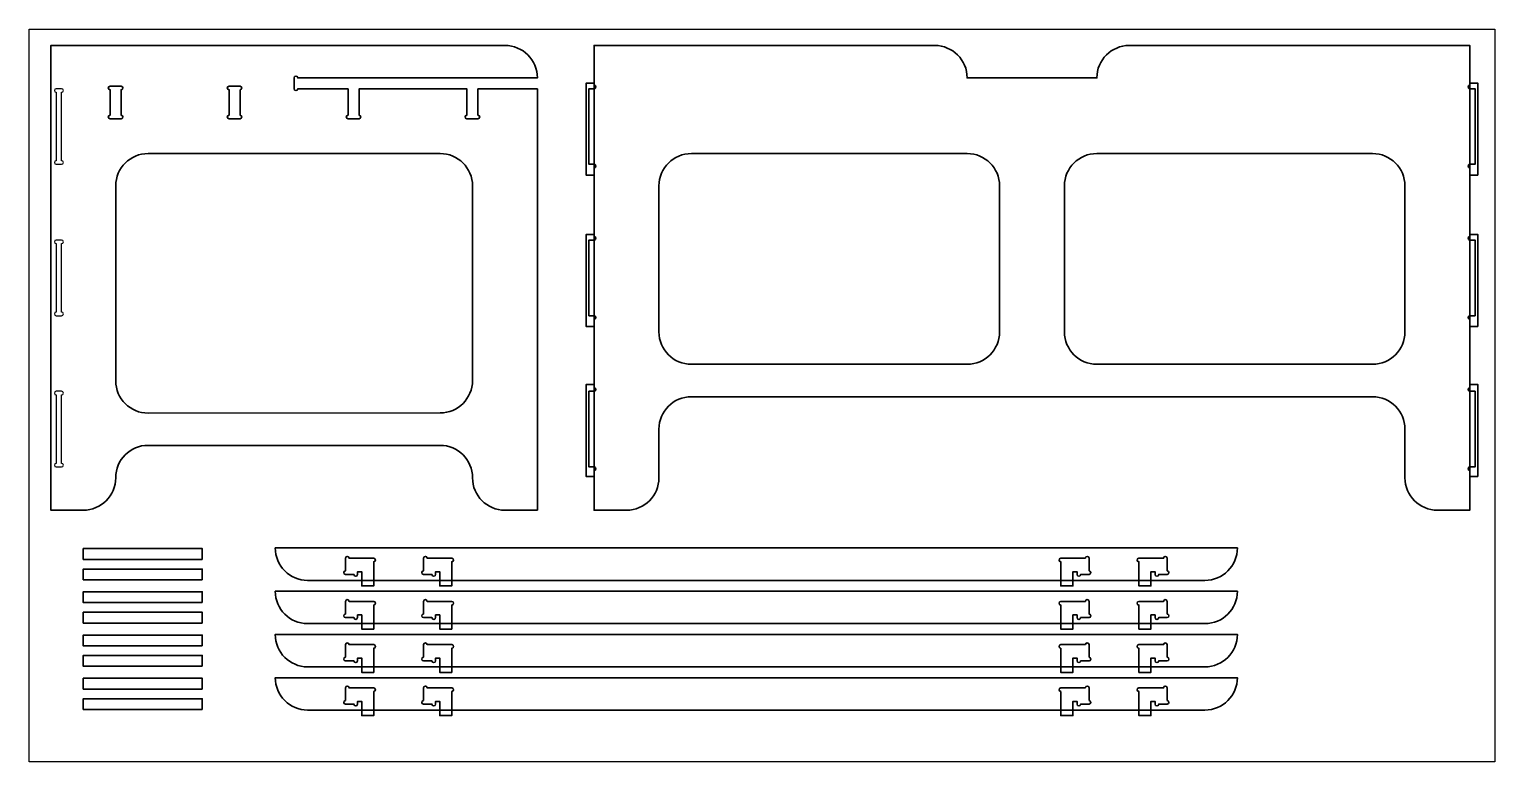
# Model space of a CAD drawing. Header units: inches. Extents: x -1115 to 1325, y -461 to 759.
import ezdxf

# ---------------------------------------------------------------- set-up
doc = ezdxf.new("R2010")
doc.units = ezdxf.units.IN
doc.header["$MEASUREMENT"] = 0
for name, color, linetype in [('01_6MMTOOL_9MMDEEP_INSIDE_FILL', 7, 'Continuous'), ('02_6MMTOOL_18MMTHROUGH_OUTSIDE', 7, 'Continuous'), ('03_BOARD_18MM_BIRCH_PLY', 7, 'Continuous')]:
    doc.layers.add(name, color=color, linetype=linetype)

# ---------------------------------------------------------------- blocks, each defined once
blk = doc.blocks.new('block 2')
at = {"layer": '03_BOARD_18MM_BIRCH_PLY', "color": 7, "lineweight": 25, "true_color": 0xffffff}
blk.add_lwpolyline([(1325.1, -461.5), (-1114.9, -461.5), (-1114.9, 758.5), (1325.1, 758.5), (1325.1, -461.5)], dxfattribs=at)
blk = doc.blocks.new('block 3')
at = {"layer": '02_6MMTOOL_18MMTHROUGH_OUTSIDE', "color": 7, "lineweight": 35, "true_color": 0xffffff}
blk.add_open_spline([(-651.4, -375.5), (-681.3, -375.5), (-705.4, -351.3), (-705.4, -321.5), (-705.4, -321.5), (896.7, -321.5), (896.7, -321.5), (896.7, -351.3), (872.5, -375.5), (842.7, -375.5), (842.7, -375.5), (-651.4, -375.5), (-651.4, -375.5)], degree=3, knots=[0, 0, 0, 0, 1, 1, 1, 2, 2, 2, 3, 3, 3, 4, 4, 4, 4], dxfattribs=at)
blk = doc.blocks.new('block 4')
at = {"layer": '02_6MMTOOL_18MMTHROUGH_OUTSIDE', "color": 7, "lineweight": 35, "true_color": 0xffffff}
blk.add_open_spline([(-651.4, -303.5), (-681.3, -303.5), (-705.4, -279.3), (-705.4, -249.5), (-705.4, -249.5), (896.7, -249.5), (896.7, -249.5), (896.7, -279.3), (872.5, -303.5), (842.7, -303.5), (842.7, -303.5), (-651.4, -303.5), (-651.4, -303.5)], degree=3, knots=[0, 0, 0, 0, 1, 1, 1, 2, 2, 2, 3, 3, 3, 4, 4, 4, 4], dxfattribs=at)
blk = doc.blocks.new('block 5')
at = {"layer": '02_6MMTOOL_18MMTHROUGH_OUTSIDE', "color": 7, "lineweight": 35, "true_color": 0xffffff}
blk.add_open_spline([(-651.4, -231.5), (-681.3, -231.5), (-705.4, -207.3), (-705.4, -177.5), (-705.4, -177.5), (896.7, -177.5), (896.7, -177.5), (896.7, -207.3), (872.5, -231.5), (842.7, -231.5), (842.7, -231.5), (-651.4, -231.5), (-651.4, -231.5)], degree=3, knots=[0, 0, 0, 0, 1, 1, 1, 2, 2, 2, 3, 3, 3, 4, 4, 4, 4], dxfattribs=at)
blk = doc.blocks.new('block 6')
at = {"layer": '02_6MMTOOL_18MMTHROUGH_OUTSIDE', "color": 7, "lineweight": 35, "true_color": 0xffffff}
blk.add_open_spline([(-651.4, -159.5), (-681.3, -159.5), (-705.4, -135.3), (-705.4, -105.5), (-705.4, -105.5), (896.7, -105.5), (896.7, -105.5), (896.7, -135.3), (872.5, -159.5), (842.7, -159.5), (842.7, -159.5), (-651.4, -159.5), (-651.4, -159.5)], degree=3, knots=[0, 0, 0, 0, 1, 1, 1, 2, 2, 2, 3, 3, 3, 4, 4, 4, 4], dxfattribs=at)
blk = doc.blocks.new('block 7')
at = {"layer": '02_6MMTOOL_18MMTHROUGH_OUTSIDE', "color": 7, "lineweight": 35, "true_color": 0xffffff}
blk.add_open_spline([(-268.9, -42.5), (-268.9, -42.5), (-268.9, 659.3), (-268.9, 659.3), (-268.9, 659.3), (-367.9, 659.3), (-367.9, 659.3), (-367.9, 659.3), (-367.9, 615.5), (-367.9, 615.5), (-366.3, 615.5), (-364.9, 614.1), (-364.9, 612.5), (-364.9, 610.8), (-366.3, 609.5), (-367.9, 609.5), (-367.9, 609.5), (-386.2, 609.5), (-386.2, 609.5), (-387.9, 609.5), (-389.2, 610.8), (-389.2, 612.5), (-389.2, 614.1), (-387.9, 615.5), (-386.2, 615.5), (-386.2, 615.5), (-386.2, 659.3), (-386.2, 659.3), (-386.2, 659.3), (-565.9, 659.3), (-565.9, 659.3), (-565.9, 659.3), (-565.9, 615.5), (-565.9, 615.5), (-564.3, 615.5), (-562.9, 614.1), (-562.9, 612.5), (-562.9, 610.8), (-564.3, 609.5), (-565.9, 609.5), (-565.9, 609.5), (-584.2, 609.5), (-584.2, 609.5), (-585.9, 609.5), (-587.2, 610.8), (-587.2, 612.5), (-587.2, 614.1), (-585.9, 615.5), (-584.2, 615.5), (-584.2, 615.5), (-584.2, 659.3), (-584.2, 659.3), (-584.2, 659.3), (-667.9, 659.3), (-667.9, 659.3), (-667.9, 657.6), (-669.3, 656.3), (-670.9, 656.3), (-672.6, 656.3), (-673.9, 657.6), (-673.9, 659.3), (-673.9, 659.3), (-673.9, 677.6), (-673.9, 677.6), (-673.9, 679.2), (-672.6, 680.6), (-670.9, 680.6), (-669.3, 680.6), (-667.9, 679.2), (-667.9, 677.6), (-667.9, 677.6), (-268.9, 677.6), (-268.9, 677.6), (-268.9, 707.4), (-293.1, 731.6), (-322.9, 731.6), (-322.9, 731.6), (-1079, 731.6), (-1079, 731.6), (-1079, 731.6), (-1079, -42.5), (-1079, -42.5), (-1079, -42.5), (-1025, -42.5), (-1025, -42.5), (-995.2, -42.5), (-971, -18.3), (-971, 11.5), (-971, 41.3), (-946.8, 65.5), (-917, 65.5), (-917, 65.5), (-430.9, 65.5), (-430.9, 65.5), (-401.1, 65.5), (-376.9, 41.3), (-376.9, 11.5), (-376.9, -18.3), (-352.7, -42.5), (-322.9, -42.5), (-322.9, -42.5), (-268.9, -42.5), (-268.9, -42.5)], degree=3, knots=[0, 0, 0, 0, 1, 1, 1, 2, 2, 2, 3, 3, 3, 4, 4, 4, 5, 5, 5, 6, 6, 6, 7, 7, 7, 8, 8, 8, 9, 9, 9, 10, 10, 10, 11, 11, 11, 12, 12, 12, 13, 13, 13, 14, 14, 14, 15, 15, 15, 16, 16, 16, 17, 17, 17, 18, 18, 18, 19, 19, 19, 20, 20, 20, 21, 21, 21, 22, 22, 22, 23, 23, 23, 24, 24, 24, 25, 25, 25, 26, 26, 26, 27, 27, 27, 28, 28, 28, 29, 29, 29, 30, 30, 30, 31, 31, 31, 32, 32, 32, 33, 33, 33, 34, 34, 34, 34], dxfattribs=at)
blk = doc.blocks.new('block 8')
at = {"layer": '02_6MMTOOL_18MMTHROUGH_OUTSIDE', "color": 7, "lineweight": 35, "true_color": 0xffffff}
blk.add_open_spline([(-764, 657.8), (-764, 657.8), (-764, 615.5), (-764, 615.5), (-762.3, 615.5), (-761, 614.1), (-761, 612.5), (-761, 610.8), (-762.3, 609.5), (-764, 609.5), (-764, 609.5), (-782.3, 609.5), (-782.3, 609.5), (-783.9, 609.5), (-785.3, 610.8), (-785.3, 612.5), (-785.3, 614.1), (-783.9, 615.5), (-782.3, 615.5), (-782.3, 615.5), (-782.3, 657.8), (-782.3, 657.8), (-783.9, 657.8), (-785.3, 659.1), (-785.3, 660.8), (-785.3, 662.4), (-783.9, 663.8), (-782.3, 663.8), (-782.3, 663.8), (-764, 663.8), (-764, 663.8), (-762.3, 663.8), (-761, 662.4), (-761, 660.8), (-761, 659.1), (-762.3, 657.8), (-764, 657.8)], degree=3, knots=[0, 0, 0, 0, 1, 1, 1, 2, 2, 2, 3, 3, 3, 4, 4, 4, 5, 5, 5, 6, 6, 6, 7, 7, 7, 8, 8, 8, 9, 9, 9, 10, 10, 10, 11, 11, 11, 12, 12, 12, 12], dxfattribs=at)
blk = doc.blocks.new('block 9')
at = {"layer": '02_6MMTOOL_18MMTHROUGH_OUTSIDE', "color": 7, "lineweight": 35, "true_color": 0xffffff}
blk.add_open_spline([(-430.9, 551.6), (-401.1, 551.6), (-376.9, 527.4), (-376.9, 497.6), (-376.9, 497.6), (-376.9, 173.5), (-376.9, 173.5), (-376.9, 143.7), (-401.1, 119.5), (-430.9, 119.5), (-430.9, 119.5), (-917, 119.1), (-917, 119.1), (-946.8, 119.1), (-971, 143.3), (-971, 173.1), (-971, 173.1), (-971, 497.6), (-971, 497.6), (-971, 527.4), (-946.8, 551.6), (-917, 551.6), (-917, 551.6), (-430.9, 551.6), (-430.9, 551.6)], degree=3, knots=[0, 0, 0, 0, 1, 1, 1, 2, 2, 2, 3, 3, 3, 4, 4, 4, 5, 5, 5, 6, 6, 6, 7, 7, 7, 8, 8, 8, 8], dxfattribs=at)
blk = doc.blocks.new('block 10')
at = {"layer": '02_6MMTOOL_18MMTHROUGH_OUTSIDE', "color": 7, "lineweight": 35, "true_color": 0xffffff}
blk.add_open_spline([(-980.3, 615.5), (-980.3, 615.5), (-980.3, 657.8), (-980.3, 657.8), (-981.9, 657.8), (-983.3, 659.1), (-983.3, 660.8), (-983.3, 662.4), (-981.9, 663.8), (-980.3, 663.8), (-980.3, 663.8), (-962, 663.8), (-962, 663.8), (-960.3, 663.8), (-959, 662.4), (-959, 660.8), (-959, 659.1), (-960.3, 657.8), (-962, 657.8), (-962, 657.8), (-962, 615.5), (-962, 615.5), (-960.3, 615.5), (-959, 614.1), (-959, 612.5), (-959, 610.8), (-960.3, 609.5), (-962, 609.5), (-962, 609.5), (-980.3, 609.5), (-980.3, 609.5), (-981.9, 609.5), (-983.3, 610.8), (-983.3, 612.5), (-983.3, 614.1), (-981.9, 615.5), (-980.3, 615.5)], degree=3, knots=[0, 0, 0, 0, 1, 1, 1, 2, 2, 2, 3, 3, 3, 4, 4, 4, 5, 5, 5, 6, 6, 6, 7, 7, 7, 8, 8, 8, 9, 9, 9, 10, 10, 10, 11, 11, 11, 12, 12, 12, 12], dxfattribs=at)
blk = doc.blocks.new('block 11')
at = {"layer": '02_6MMTOOL_18MMTHROUGH_OUTSIDE', "color": 7, "lineweight": 35, "true_color": 0xffffff}
blk.add_open_spline([(-120.4, -42.5), (-90.6, -42.5), (-66.4, -18.3), (-66.4, 11.5), (-66.4, 11.5), (-66.4, 92.5), (-66.4, 92.5), (-66.4, 122.3), (-42.2, 146.5), (-12.4, 146.5), (-12.4, 146.5), (1121.7, 146.5), (1121.7, 146.5), (1151.5, 146.5), (1175.7, 122.3), (1175.7, 92.5), (1175.7, 92.5), (1175.7, 11.5), (1175.7, 11.5), (1175.7, -18.3), (1199.9, -42.5), (1229.7, -42.5), (1229.7, -42.5), (1283.7, -42.5), (1283.7, -42.5), (1283.7, -42.5), (1283.7, 23.5), (1283.7, 23.5), (1282.1, 23.5), (1280.7, 24.9), (1280.7, 26.5), (1280.7, 28.2), (1282.1, 29.5), (1283.7, 29.5), (1283.7, 29.5), (1292.5, 29.5), (1292.5, 29.5), (1292.5, 29.5), (1292.5, 155.5), (1292.5, 155.5), (1292.5, 155.5), (1283.7, 155.5), (1283.7, 155.5), (1282.1, 155.5), (1280.7, 156.9), (1280.7, 158.5), (1280.7, 160.2), (1282.1, 161.5), (1283.7, 161.5), (1283.7, 161.5), (1283.7, 275.5), (1283.7, 275.5), (1282.1, 275.5), (1280.7, 276.9), (1280.7, 278.5), (1280.7, 280.2), (1282.1, 281.5), (1283.7, 281.5), (1283.7, 281.5), (1292.4, 281.5), (1292.4, 281.5), (1292.4, 281.5), (1292.4, 407.5), (1292.4, 407.5), (1292.4, 407.5), (1283.7, 407.5), (1283.7, 407.5), (1282.1, 407.5), (1280.7, 408.9), (1280.7, 410.5), (1280.7, 412.2), (1282.1, 413.5), (1283.7, 413.5), (1283.7, 413.5), (1283.7, 527.6), (1283.7, 527.6), (1282.1, 527.6), (1280.7, 528.9), (1280.7, 530.6), (1280.7, 532.2), (1282.1, 533.6), (1283.7, 533.6), (1283.7, 533.6), (1292.4, 533.6), (1292.4, 533.6), (1292.4, 533.6), (1292.4, 659.6), (1292.4, 659.6), (1292.4, 659.6), (1283.7, 659.6), (1283.7, 659.6), (1282.1, 659.6), (1280.7, 660.9), (1280.7, 662.6), (1280.7, 664.2), (1282.1, 665.6), (1283.7, 665.6), (1283.7, 665.6), (1283.7, 731.6), (1283.7, 731.6), (1283.7, 731.6), (716.7, 731.6), (716.7, 731.6), (686.9, 731.6), (662.7, 707.4), (662.7, 677.6), (662.7, 677.6), (446.7, 677.6), (446.7, 677.6), (446.7, 707.4), (422.5, 731.6), (392.7, 731.6), (392.7, 731.6), (-174.4, 731.6), (-174.4, 731.6), (-174.4, 731.6), (-174.4, 665.6), (-174.4, 665.6), (-172.7, 665.6), (-171.4, 664.2), (-171.4, 662.6), (-171.4, 660.9), (-172.7, 659.6), (-174.4, 659.6), (-174.4, 659.6), (-183.1, 659.6), (-183.1, 659.6), (-183.1, 659.6), (-183.1, 533.6), (-183.1, 533.6), (-183.1, 533.6), (-174.4, 533.6), (-174.4, 533.6), (-172.7, 533.6), (-171.4, 532.2), (-171.4, 530.6), (-171.4, 528.9), (-172.7, 527.6), (-174.4, 527.6), (-174.4, 527.6), (-174.4, 413.5), (-174.4, 413.5), (-172.7, 413.5), (-171.4, 412.2), (-171.4, 410.5), (-171.4, 408.9), (-172.7, 407.5), (-174.4, 407.5), (-174.4, 407.5), (-183.1, 407.5), (-183.1, 407.5), (-183.1, 407.5), (-183.1, 281.5), (-183.1, 281.5), (-183.1, 281.5), (-174.4, 281.5), (-174.4, 281.5), (-172.7, 281.5), (-171.4, 280.2), (-171.4, 278.5), (-171.4, 276.9), (-172.7, 275.5), (-174.4, 275.5), (-174.4, 275.5), (-174.4, 161.5), (-174.4, 161.5), (-172.7, 161.5), (-171.4, 160.2), (-171.4, 158.5), (-171.4, 156.9), (-172.7, 155.5), (-174.4, 155.5), (-174.4, 155.5), (-177.4, 155.5), (-177.4, 155.5), (-177.4, 155.5), (-183.1, 155.5), (-183.1, 155.5), (-183.1, 155.5), (-183.1, 29.5), (-183.1, 29.5), (-183.1, 29.5), (-174.4, 29.5), (-174.4, 29.5), (-172.7, 29.5), (-171.4, 28.2), (-171.4, 26.5), (-171.4, 24.9), (-172.7, 23.5), (-174.4, 23.5), (-174.4, 23.5), (-174.4, -42.5), (-174.4, -42.5), (-174.4, -42.5), (-120.4, -42.5), (-120.4, -42.5)], degree=3, knots=[0, 0, 0, 0, 1, 1, 1, 2, 2, 2, 3, 3, 3, 4, 4, 4, 5, 5, 5, 6, 6, 6, 7, 7, 7, 8, 8, 8, 9, 9, 9, 10, 10, 10, 11, 11, 11, 12, 12, 12, 13, 13, 13, 14, 14, 14, 15, 15, 15, 16, 16, 16, 17, 17, 17, 18, 18, 18, 19, 19, 19, 20, 20, 20, 21, 21, 21, 22, 22, 22, 23, 23, 23, 24, 24, 24, 25, 25, 25, 26, 26, 26, 27, 27, 27, 28, 28, 28, 29, 29, 29, 30, 30, 30, 31, 31, 31, 32, 32, 32, 33, 33, 33, 34, 34, 34, 35, 35, 35, 36, 36, 36, 37, 37, 37, 38, 38, 38, 39, 39, 39, 40, 40, 40, 41, 41, 41, 42, 42, 42, 43, 43, 43, 44, 44, 44, 45, 45, 45, 46, 46, 46, 47, 47, 47, 48, 48, 48, 49, 49, 49, 50, 50, 50, 51, 51, 51, 52, 52, 52, 53, 53, 53, 54, 54, 54, 55, 55, 55, 56, 56, 56, 57, 57, 57, 58, 58, 58, 59, 59, 59, 60, 60, 60, 61, 61, 61, 62, 62, 62, 63, 63, 63, 64, 64, 64, 65, 65, 65, 65], dxfattribs=at)
blk = doc.blocks.new('block 12')
at = {"layer": '02_6MMTOOL_18MMTHROUGH_OUTSIDE', "color": 7, "lineweight": 35, "true_color": 0xffffff}
blk.add_open_spline([(446.7, 551.6), (476.5, 551.6), (500.7, 527.4), (500.7, 497.6), (500.7, 497.6), (500.7, 254.5), (500.7, 254.5), (500.7, 224.7), (476.5, 200.5), (446.7, 200.5), (446.7, 200.5), (-12.4, 200.5), (-12.4, 200.5), (-42.2, 200.5), (-66.4, 224.7), (-66.4, 254.5), (-66.4, 254.5), (-66.4, 497.6), (-66.4, 497.6), (-66.4, 527.4), (-42.2, 551.6), (-12.4, 551.6), (-12.4, 551.6), (446.7, 551.6), (446.7, 551.6)], degree=3, knots=[0, 0, 0, 0, 1, 1, 1, 2, 2, 2, 3, 3, 3, 4, 4, 4, 5, 5, 5, 6, 6, 6, 7, 7, 7, 8, 8, 8, 8], dxfattribs=at)
blk = doc.blocks.new('block 13')
at = {"layer": '02_6MMTOOL_18MMTHROUGH_OUTSIDE', "color": 7, "lineweight": 35, "true_color": 0xffffff}
blk.add_open_spline([(1121.7, 551.6), (1151.5, 551.6), (1175.7, 527.4), (1175.7, 497.6), (1175.7, 497.6), (1175.7, 254.5), (1175.7, 254.5), (1175.7, 224.7), (1151.5, 200.5), (1121.7, 200.5), (1121.7, 200.5), (662.7, 200.5), (662.7, 200.5), (632.9, 200.5), (608.7, 224.7), (608.7, 254.5), (608.7, 254.5), (608.7, 497.6), (608.7, 497.6), (608.7, 527.4), (632.9, 551.6), (662.7, 551.6), (662.7, 551.6), (1121.7, 551.6), (1121.7, 551.6)], degree=3, knots=[0, 0, 0, 0, 1, 1, 1, 2, 2, 2, 3, 3, 3, 4, 4, 4, 5, 5, 5, 6, 6, 6, 7, 7, 7, 8, 8, 8, 8], dxfattribs=at)
blk = doc.blocks.new('block 14')
at = {"layer": '02_6MMTOOL_18MMTHROUGH_OUTSIDE', "color": 7, "lineweight": 35, "true_color": 0xffffff}
blk.add_lwpolyline([(-827, -124.5), (-1025, -124.5), (-1025, -106.5), (-827, -106.5), (-827, -124.5)], dxfattribs=at)
blk = doc.blocks.new('block 15')
at = {"layer": '02_6MMTOOL_18MMTHROUGH_OUTSIDE', "color": 7, "lineweight": 35, "true_color": 0xffffff}
blk.add_lwpolyline([(-827, -158.5), (-1025, -158.5), (-1025, -140.5), (-827, -140.5), (-827, -158.5)], dxfattribs=at)
blk = doc.blocks.new('block 16')
at = {"layer": '02_6MMTOOL_18MMTHROUGH_OUTSIDE', "color": 7, "lineweight": 35, "true_color": 0xffffff}
blk.add_lwpolyline([(-827, -196.5), (-1025, -196.5), (-1025, -178.5), (-827, -178.5), (-827, -196.5)], dxfattribs=at)
blk = doc.blocks.new('block 17')
at = {"layer": '02_6MMTOOL_18MMTHROUGH_OUTSIDE', "color": 7, "lineweight": 35, "true_color": 0xffffff}
blk.add_lwpolyline([(-827, -230.5), (-1025, -230.5), (-1025, -212.5), (-827, -212.5), (-827, -230.5)], dxfattribs=at)
blk = doc.blocks.new('block 18')
at = {"layer": '02_6MMTOOL_18MMTHROUGH_OUTSIDE', "color": 7, "lineweight": 35, "true_color": 0xffffff}
blk.add_lwpolyline([(-827, -268.5), (-1025, -268.5), (-1025, -250.5), (-827, -250.5), (-827, -268.5)], dxfattribs=at)
blk = doc.blocks.new('block 19')
at = {"layer": '02_6MMTOOL_18MMTHROUGH_OUTSIDE', "color": 7, "lineweight": 35, "true_color": 0xffffff}
blk.add_lwpolyline([(-827, -302.5), (-1025, -302.5), (-1025, -284.5), (-827, -284.5), (-827, -302.5)], dxfattribs=at)
blk = doc.blocks.new('block 20')
at = {"layer": '02_6MMTOOL_18MMTHROUGH_OUTSIDE', "color": 7, "lineweight": 35, "true_color": 0xffffff}
blk.add_lwpolyline([(-827, -374.5), (-1025, -374.5), (-1025, -356.5), (-827, -356.5), (-827, -374.5)], dxfattribs=at)
blk = doc.blocks.new('block 21')
at = {"layer": '02_6MMTOOL_18MMTHROUGH_OUTSIDE', "color": 7, "lineweight": 35, "true_color": 0xffffff}
blk.add_lwpolyline([(-827, -340.5), (-1025, -340.5), (-1025, -322.5), (-827, -322.5), (-827, -340.5)], dxfattribs=at)
blk = doc.blocks.new('block 23')
at = {"layer": '01_6MMTOOL_9MMDEEP_INSIDE_FILL', "color": 7, "lineweight": 35, "true_color": 0xffffff}
blk.add_lwpolyline([(-174.4, 515.6), (-187.9, 515.6), (-187.9, 668.6), (-174.4, 668.6), (-174.4, 515.6)], dxfattribs=at)
blk = doc.blocks.new('block 24')
at = {"layer": '01_6MMTOOL_9MMDEEP_INSIDE_FILL', "color": 7, "lineweight": 35, "true_color": 0xffffff}
blk.add_lwpolyline([(-174.4, 263.5), (-187.9, 263.5), (-187.9, 416.5), (-174.4, 416.5), (-174.4, 263.5)], dxfattribs=at)
blk = doc.blocks.new('block 25')
at = {"layer": '01_6MMTOOL_9MMDEEP_INSIDE_FILL', "color": 7, "lineweight": 35, "true_color": 0xffffff}
blk.add_lwpolyline([(-174.4, 13.7), (-187.9, 13.7), (-187.9, 166.8), (-174.4, 166.8), (-174.4, 13.7)], dxfattribs=at)
blk = doc.blocks.new('block 22')
at = {"layer": '01_6MMTOOL_9MMDEEP_INSIDE_FILL'}
for name in ['block 23', 'block 24', 'block 25']:
    blk.add_blockref(name, (0, 0), dxfattribs=at)
blk = doc.blocks.new('block 27')
at = {"layer": '01_6MMTOOL_9MMDEEP_INSIDE_FILL', "color": 7, "lineweight": 35, "true_color": 0xffffff}
blk.add_lwpolyline([(1297.2, 515.6), (1283.7, 515.6), (1283.7, 668.6), (1297.2, 668.6), (1297.2, 515.6)], dxfattribs=at)
blk = doc.blocks.new('block 28')
at = {"layer": '01_6MMTOOL_9MMDEEP_INSIDE_FILL', "color": 7, "lineweight": 35, "true_color": 0xffffff}
blk.add_lwpolyline([(1297.3, 263.5), (1283.7, 263.5), (1283.7, 416.5), (1297.3, 416.5), (1297.3, 263.5)], dxfattribs=at)
blk = doc.blocks.new('block 29')
at = {"layer": '01_6MMTOOL_9MMDEEP_INSIDE_FILL', "color": 7, "lineweight": 35, "true_color": 0xffffff}
blk.add_lwpolyline([(1297.2, 13.7), (1283.7, 13.7), (1283.7, 166.8), (1297.2, 166.8), (1297.2, 13.7)], dxfattribs=at)
blk = doc.blocks.new('block 26')
at = {"layer": '01_6MMTOOL_9MMDEEP_INSIDE_FILL'}
for name in ['block 27', 'block 28', 'block 29']:
    blk.add_blockref(name, (0, 0), dxfattribs=at)
blk = doc.blocks.new('block 30')
at = {"layer": '01_6MMTOOL_9MMDEEP_INSIDE_FILL', "color": 7, "lineweight": 25, "true_color": 0xffffff}
blk.add_open_spline([(-1070, 539.6), (-1070, 539.6), (-1070, 653.6), (-1070, 653.6), (-1071.6, 653.6), (-1073, 654.9), (-1073, 656.6), (-1073, 658.2), (-1071.6, 659.6), (-1070, 659.6), (-1070, 659.6), (-1061, 659.6), (-1061, 659.6), (-1059.3, 659.6), (-1058, 658.2), (-1058, 656.6), (-1058, 654.9), (-1059.3, 653.6), (-1061, 653.6), (-1061, 653.6), (-1061, 539.6), (-1061, 539.6), (-1059.3, 539.6), (-1058, 538.2), (-1058, 536.6), (-1058, 534.9), (-1059.3, 533.6), (-1061, 533.6), (-1061, 533.6), (-1070, 533.6), (-1070, 533.6), (-1071.6, 533.6), (-1073, 534.9), (-1073, 536.6), (-1073, 538.2), (-1071.6, 539.6), (-1070, 539.6)], degree=3, knots=[0, 0, 0, 0, 1, 1, 1, 2, 2, 2, 3, 3, 3, 4, 4, 4, 5, 5, 5, 6, 6, 6, 7, 7, 7, 8, 8, 8, 9, 9, 9, 10, 10, 10, 11, 11, 11, 12, 12, 12, 12], dxfattribs=at)
blk = doc.blocks.new('block 31')
at = {"layer": '01_6MMTOOL_9MMDEEP_INSIDE_FILL', "color": 7, "lineweight": 25, "true_color": 0xffffff}
blk.add_open_spline([(-1070, 287.5), (-1070, 287.5), (-1070, 401.5), (-1070, 401.5), (-1071.6, 401.5), (-1073, 402.9), (-1073, 404.5), (-1073, 406.2), (-1071.6, 407.5), (-1070, 407.5), (-1070, 407.5), (-1061, 407.5), (-1061, 407.5), (-1059.3, 407.5), (-1058, 406.2), (-1058, 404.5), (-1058, 402.9), (-1059.3, 401.5), (-1061, 401.5), (-1061, 401.5), (-1061, 287.5), (-1061, 287.5), (-1059.3, 287.5), (-1058, 286.2), (-1058, 284.5), (-1058, 282.9), (-1059.3, 281.5), (-1061, 281.5), (-1061, 281.5), (-1070, 281.5), (-1070, 281.5), (-1071.6, 281.5), (-1073, 282.9), (-1073, 284.5), (-1073, 286.2), (-1071.6, 287.5), (-1070, 287.5)], degree=3, knots=[0, 0, 0, 0, 1, 1, 1, 2, 2, 2, 3, 3, 3, 4, 4, 4, 5, 5, 5, 6, 6, 6, 7, 7, 7, 8, 8, 8, 9, 9, 9, 10, 10, 10, 11, 11, 11, 12, 12, 12, 12], dxfattribs=at)
blk = doc.blocks.new('block 32')
at = {"layer": '01_6MMTOOL_9MMDEEP_INSIDE_FILL', "color": 7, "lineweight": 25, "true_color": 0xffffff}
blk.add_open_spline([(-1070, 35.5), (-1070, 35.5), (-1070, 149.5), (-1070, 149.5), (-1071.6, 149.5), (-1073, 150.9), (-1073, 152.5), (-1073, 154.2), (-1071.6, 155.5), (-1070, 155.5), (-1070, 155.5), (-1061, 155.5), (-1061, 155.5), (-1059.3, 155.5), (-1058, 154.2), (-1058, 152.5), (-1058, 150.9), (-1059.3, 149.5), (-1061, 149.5), (-1061, 149.5), (-1061, 35.5), (-1061, 35.5), (-1059.3, 35.5), (-1058, 34.2), (-1058, 32.5), (-1058, 30.9), (-1059.3, 29.5), (-1061, 29.5), (-1061, 29.5), (-1070, 29.5), (-1070, 29.5), (-1071.6, 29.5), (-1073, 30.9), (-1073, 32.5), (-1073, 34.2), (-1071.6, 35.5), (-1070, 35.5)], degree=3, knots=[0, 0, 0, 0, 1, 1, 1, 2, 2, 2, 3, 3, 3, 4, 4, 4, 5, 5, 5, 6, 6, 6, 7, 7, 7, 8, 8, 8, 9, 9, 9, 10, 10, 10, 11, 11, 11, 12, 12, 12, 12], dxfattribs=at)
blk = doc.blocks.new('block 34')
at = {"layer": '01_6MMTOOL_9MMDEEP_INSIDE_FILL', "color": 7, "lineweight": 35, "true_color": 0xffffff}
blk.add_open_spline([(-458.4, -359.6), (-458.4, -359.6), (-458.4, -338.6), (-458.4, -338.6), (-458.4, -336.9), (-457.1, -335.6), (-455.4, -335.6), (-453.8, -335.6), (-452.4, -336.9), (-452.4, -338.6), (-452.4, -338.6), (-431.4, -338.6), (-431.4, -338.6), (-431.4, -338.6), (-411.4, -338.6), (-411.4, -338.6), (-409.8, -338.6), (-408.4, -339.9), (-408.4, -341.6), (-408.4, -343.2), (-409.8, -344.6), (-411.4, -344.6), (-411.4, -344.6), (-411.4, -384.7), (-411.4, -384.7), (-411.4, -384.7), (-431.4, -384.7), (-431.4, -384.7), (-431.4, -384.7), (-431.4, -361.1), (-431.4, -361.1), (-431.4, -361.1), (-438.4, -361.1), (-438.4, -361.1), (-438.4, -361.1), (-438.4, -365.6), (-438.4, -365.6), (-438.4, -367.2), (-439.8, -368.6), (-441.4, -368.6), (-443.1, -368.6), (-444.4, -367.2), (-444.4, -365.6), (-444.4, -365.6), (-458.4, -365.6), (-458.4, -365.6), (-460.1, -365.6), (-461.4, -364.2), (-461.4, -362.6), (-461.4, -360.9), (-460.1, -359.6), (-458.4, -359.6)], degree=3, knots=[0, 0, 0, 0, 1, 1, 1, 2, 2, 2, 3, 3, 3, 4, 4, 4, 5, 5, 5, 6, 6, 6, 7, 7, 7, 8, 8, 8, 9, 9, 9, 10, 10, 10, 11, 11, 11, 12, 12, 12, 13, 13, 13, 14, 14, 14, 15, 15, 15, 16, 16, 16, 17, 17, 17, 17], dxfattribs=at)
blk = doc.blocks.new('block 35')
at = {"layer": '01_6MMTOOL_9MMDEEP_INSIDE_FILL', "color": 7, "lineweight": 35, "true_color": 0xffffff}
blk.add_open_spline([(-588.4, -359.6), (-588.4, -359.6), (-588.4, -338.6), (-588.4, -338.6), (-588.4, -336.9), (-587.1, -335.6), (-585.4, -335.6), (-583.8, -335.6), (-582.4, -336.9), (-582.4, -338.6), (-582.4, -338.6), (-561.4, -338.6), (-561.4, -338.6), (-561.4, -338.6), (-541.4, -338.6), (-541.4, -338.6), (-539.8, -338.6), (-538.4, -339.9), (-538.4, -341.6), (-538.4, -343.2), (-539.8, -344.6), (-541.4, -344.6), (-541.4, -344.6), (-541.4, -384.7), (-541.4, -384.7), (-541.4, -384.7), (-561.4, -384.7), (-561.4, -384.7), (-561.4, -384.7), (-561.4, -361.1), (-561.4, -361.1), (-561.4, -361.1), (-568.4, -361.1), (-568.4, -361.1), (-568.4, -361.1), (-568.4, -365.6), (-568.4, -365.6), (-568.4, -367.2), (-569.8, -368.6), (-571.4, -368.6), (-573.1, -368.6), (-574.4, -367.2), (-574.4, -365.6), (-574.4, -365.6), (-588.4, -365.6), (-588.4, -365.6), (-590.1, -365.6), (-591.4, -364.2), (-591.4, -362.6), (-591.4, -360.9), (-590.1, -359.6), (-588.4, -359.6)], degree=3, knots=[0, 0, 0, 0, 1, 1, 1, 2, 2, 2, 3, 3, 3, 4, 4, 4, 5, 5, 5, 6, 6, 6, 7, 7, 7, 8, 8, 8, 9, 9, 9, 10, 10, 10, 11, 11, 11, 12, 12, 12, 13, 13, 13, 14, 14, 14, 15, 15, 15, 16, 16, 16, 17, 17, 17, 17], dxfattribs=at)
blk = doc.blocks.new('block 36')
at = {"layer": '01_6MMTOOL_9MMDEEP_INSIDE_FILL', "color": 7, "lineweight": 35, "true_color": 0xffffff}
blk.add_open_spline([(649.7, -359.6), (649.7, -359.6), (649.7, -338.6), (649.7, -338.6), (649.7, -336.9), (648.3, -335.6), (646.7, -335.6), (645, -335.6), (643.7, -336.9), (643.7, -338.6), (643.7, -338.6), (622.7, -338.6), (622.7, -338.6), (622.7, -338.6), (602.7, -338.6), (602.7, -338.6), (601, -338.6), (599.7, -339.9), (599.7, -341.6), (599.7, -343.2), (601, -344.6), (602.7, -344.6), (602.7, -344.6), (602.7, -384.7), (602.7, -384.7), (602.7, -384.7), (622.7, -384.7), (622.7, -384.7), (622.7, -384.7), (622.7, -361.1), (622.7, -361.1), (622.7, -361.1), (629.7, -361.1), (629.7, -361.1), (629.7, -361.1), (629.7, -365.6), (629.7, -365.6), (629.7, -367.2), (631, -368.6), (632.7, -368.6), (634.3, -368.6), (635.7, -367.2), (635.7, -365.6), (635.7, -365.6), (649.7, -365.6), (649.7, -365.6), (651.3, -365.6), (652.7, -364.2), (652.7, -362.6), (652.7, -360.9), (651.3, -359.6), (649.7, -359.6)], degree=3, knots=[0, 0, 0, 0, 1, 1, 1, 2, 2, 2, 3, 3, 3, 4, 4, 4, 5, 5, 5, 6, 6, 6, 7, 7, 7, 8, 8, 8, 9, 9, 9, 10, 10, 10, 11, 11, 11, 12, 12, 12, 13, 13, 13, 14, 14, 14, 15, 15, 15, 16, 16, 16, 17, 17, 17, 17], dxfattribs=at)
blk = doc.blocks.new('block 37')
at = {"layer": '01_6MMTOOL_9MMDEEP_INSIDE_FILL', "color": 7, "lineweight": 35, "true_color": 0xffffff}
blk.add_open_spline([(779.7, -359.6), (779.7, -359.6), (779.7, -338.6), (779.7, -338.6), (779.7, -336.9), (778.3, -335.6), (776.7, -335.6), (775, -335.6), (773.7, -336.9), (773.7, -338.6), (773.7, -338.6), (752.7, -338.6), (752.7, -338.6), (752.7, -338.6), (732.7, -338.6), (732.7, -338.6), (731, -338.6), (729.7, -339.9), (729.7, -341.6), (729.7, -343.2), (731, -344.6), (732.7, -344.6), (732.7, -344.6), (732.7, -384.7), (732.7, -384.7), (732.7, -384.7), (752.7, -384.7), (752.7, -384.7), (752.7, -384.7), (752.7, -361.1), (752.7, -361.1), (752.7, -361.1), (759.7, -361.1), (759.7, -361.1), (759.7, -361.1), (759.7, -365.6), (759.7, -365.6), (759.7, -367.2), (761, -368.6), (762.7, -368.6), (764.3, -368.6), (765.7, -367.2), (765.7, -365.6), (765.7, -365.6), (779.7, -365.6), (779.7, -365.6), (781.3, -365.6), (782.7, -364.2), (782.7, -362.6), (782.7, -360.9), (781.3, -359.6), (779.7, -359.6)], degree=3, knots=[0, 0, 0, 0, 1, 1, 1, 2, 2, 2, 3, 3, 3, 4, 4, 4, 5, 5, 5, 6, 6, 6, 7, 7, 7, 8, 8, 8, 9, 9, 9, 10, 10, 10, 11, 11, 11, 12, 12, 12, 13, 13, 13, 14, 14, 14, 15, 15, 15, 16, 16, 16, 17, 17, 17, 17], dxfattribs=at)
blk = doc.blocks.new('block 33')
at = {"layer": '01_6MMTOOL_9MMDEEP_INSIDE_FILL'}
for name in ['block 35', 'block 34', 'block 36', 'block 37']:
    blk.add_blockref(name, (0, 0), dxfattribs=at)
blk = doc.blocks.new('block 39')
at = {"layer": '01_6MMTOOL_9MMDEEP_INSIDE_FILL', "color": 7, "lineweight": 35, "true_color": 0xffffff}
blk.add_open_spline([(-458.4, -287.5), (-458.4, -287.5), (-458.4, -266.5), (-458.4, -266.5), (-458.4, -264.9), (-457.1, -263.5), (-455.4, -263.5), (-453.8, -263.5), (-452.4, -264.9), (-452.4, -266.5), (-452.4, -266.5), (-431.4, -266.5), (-431.4, -266.5), (-431.4, -266.5), (-411.4, -266.5), (-411.4, -266.5), (-409.8, -266.5), (-408.4, -267.9), (-408.4, -269.5), (-408.4, -271.2), (-409.8, -272.5), (-411.4, -272.5), (-411.4, -272.5), (-411.4, -312.7), (-411.4, -312.7), (-411.4, -312.7), (-431.4, -312.7), (-431.4, -312.7), (-431.4, -312.7), (-431.4, -289), (-431.4, -289), (-431.4, -289), (-438.4, -289), (-438.4, -289), (-438.4, -289), (-438.4, -293.5), (-438.4, -293.5), (-438.4, -295.2), (-439.8, -296.5), (-441.4, -296.5), (-443.1, -296.5), (-444.4, -295.2), (-444.4, -293.5), (-444.4, -293.5), (-458.4, -293.5), (-458.4, -293.5), (-460.1, -293.5), (-461.4, -292.2), (-461.4, -290.5), (-461.4, -288.9), (-460.1, -287.5), (-458.4, -287.5)], degree=3, knots=[0, 0, 0, 0, 1, 1, 1, 2, 2, 2, 3, 3, 3, 4, 4, 4, 5, 5, 5, 6, 6, 6, 7, 7, 7, 8, 8, 8, 9, 9, 9, 10, 10, 10, 11, 11, 11, 12, 12, 12, 13, 13, 13, 14, 14, 14, 15, 15, 15, 16, 16, 16, 17, 17, 17, 17], dxfattribs=at)
blk = doc.blocks.new('block 40')
at = {"layer": '01_6MMTOOL_9MMDEEP_INSIDE_FILL', "color": 7, "lineweight": 35, "true_color": 0xffffff}
blk.add_open_spline([(-588.4, -287.5), (-588.4, -287.5), (-588.4, -266.5), (-588.4, -266.5), (-588.4, -264.9), (-587.1, -263.5), (-585.4, -263.5), (-583.8, -263.5), (-582.4, -264.9), (-582.4, -266.5), (-582.4, -266.5), (-561.4, -266.5), (-561.4, -266.5), (-561.4, -266.5), (-541.4, -266.5), (-541.4, -266.5), (-539.8, -266.5), (-538.4, -267.9), (-538.4, -269.5), (-538.4, -271.2), (-539.8, -272.5), (-541.4, -272.5), (-541.4, -272.5), (-541.4, -312.7), (-541.4, -312.7), (-541.4, -312.7), (-561.4, -312.7), (-561.4, -312.7), (-561.4, -312.7), (-561.4, -289), (-561.4, -289), (-561.4, -289), (-568.4, -289), (-568.4, -289), (-568.4, -289), (-568.4, -293.5), (-568.4, -293.5), (-568.4, -295.2), (-569.8, -296.5), (-571.4, -296.5), (-573.1, -296.5), (-574.4, -295.2), (-574.4, -293.5), (-574.4, -293.5), (-588.4, -293.5), (-588.4, -293.5), (-590.1, -293.5), (-591.4, -292.2), (-591.4, -290.5), (-591.4, -288.9), (-590.1, -287.5), (-588.4, -287.5)], degree=3, knots=[0, 0, 0, 0, 1, 1, 1, 2, 2, 2, 3, 3, 3, 4, 4, 4, 5, 5, 5, 6, 6, 6, 7, 7, 7, 8, 8, 8, 9, 9, 9, 10, 10, 10, 11, 11, 11, 12, 12, 12, 13, 13, 13, 14, 14, 14, 15, 15, 15, 16, 16, 16, 17, 17, 17, 17], dxfattribs=at)
blk = doc.blocks.new('block 41')
at = {"layer": '01_6MMTOOL_9MMDEEP_INSIDE_FILL', "color": 7, "lineweight": 35, "true_color": 0xffffff}
blk.add_open_spline([(649.7, -287.5), (649.7, -287.5), (649.7, -266.5), (649.7, -266.5), (649.7, -264.9), (648.3, -263.5), (646.7, -263.5), (645, -263.5), (643.7, -264.9), (643.7, -266.5), (643.7, -266.5), (622.7, -266.5), (622.7, -266.5), (622.7, -266.5), (602.7, -266.5), (602.7, -266.5), (601, -266.5), (599.7, -267.9), (599.7, -269.5), (599.7, -271.2), (601, -272.5), (602.7, -272.5), (602.7, -272.5), (602.7, -312.7), (602.7, -312.7), (602.7, -312.7), (622.7, -312.7), (622.7, -312.7), (622.7, -312.7), (622.7, -289), (622.7, -289), (622.7, -289), (629.7, -289), (629.7, -289), (629.7, -289), (629.7, -293.5), (629.7, -293.5), (629.7, -295.2), (631, -296.5), (632.7, -296.5), (634.3, -296.5), (635.7, -295.2), (635.7, -293.5), (635.7, -293.5), (649.7, -293.5), (649.7, -293.5), (651.3, -293.5), (652.7, -292.2), (652.7, -290.5), (652.7, -288.9), (651.3, -287.5), (649.7, -287.5)], degree=3, knots=[0, 0, 0, 0, 1, 1, 1, 2, 2, 2, 3, 3, 3, 4, 4, 4, 5, 5, 5, 6, 6, 6, 7, 7, 7, 8, 8, 8, 9, 9, 9, 10, 10, 10, 11, 11, 11, 12, 12, 12, 13, 13, 13, 14, 14, 14, 15, 15, 15, 16, 16, 16, 17, 17, 17, 17], dxfattribs=at)
blk = doc.blocks.new('block 42')
at = {"layer": '01_6MMTOOL_9MMDEEP_INSIDE_FILL', "color": 7, "lineweight": 35, "true_color": 0xffffff}
blk.add_open_spline([(779.7, -287.5), (779.7, -287.5), (779.7, -266.5), (779.7, -266.5), (779.7, -264.9), (778.3, -263.5), (776.7, -263.5), (775, -263.5), (773.7, -264.9), (773.7, -266.5), (773.7, -266.5), (752.7, -266.5), (752.7, -266.5), (752.7, -266.5), (732.7, -266.5), (732.7, -266.5), (731, -266.5), (729.7, -267.9), (729.7, -269.5), (729.7, -271.2), (731, -272.5), (732.7, -272.5), (732.7, -272.5), (732.7, -312.7), (732.7, -312.7), (732.7, -312.7), (752.7, -312.7), (752.7, -312.7), (752.7, -312.7), (752.7, -289), (752.7, -289), (752.7, -289), (759.7, -289), (759.7, -289), (759.7, -289), (759.7, -293.5), (759.7, -293.5), (759.7, -295.2), (761, -296.5), (762.7, -296.5), (764.3, -296.5), (765.7, -295.2), (765.7, -293.5), (765.7, -293.5), (779.7, -293.5), (779.7, -293.5), (781.3, -293.5), (782.7, -292.2), (782.7, -290.5), (782.7, -288.9), (781.3, -287.5), (779.7, -287.5)], degree=3, knots=[0, 0, 0, 0, 1, 1, 1, 2, 2, 2, 3, 3, 3, 4, 4, 4, 5, 5, 5, 6, 6, 6, 7, 7, 7, 8, 8, 8, 9, 9, 9, 10, 10, 10, 11, 11, 11, 12, 12, 12, 13, 13, 13, 14, 14, 14, 15, 15, 15, 16, 16, 16, 17, 17, 17, 17], dxfattribs=at)
blk = doc.blocks.new('block 38')
at = {"layer": '01_6MMTOOL_9MMDEEP_INSIDE_FILL'}
for name in ['block 40', 'block 39', 'block 41', 'block 42']:
    blk.add_blockref(name, (0, 0), dxfattribs=at)
blk = doc.blocks.new('block 44')
at = {"layer": '01_6MMTOOL_9MMDEEP_INSIDE_FILL', "color": 7, "lineweight": 35, "true_color": 0xffffff}
blk.add_open_spline([(-458.4, -215.5), (-458.4, -215.5), (-458.4, -194.5), (-458.4, -194.5), (-458.4, -192.9), (-457.1, -191.5), (-455.4, -191.5), (-453.8, -191.5), (-452.4, -192.9), (-452.4, -194.5), (-452.4, -194.5), (-431.4, -194.5), (-431.4, -194.5), (-431.4, -194.5), (-411.4, -194.5), (-411.4, -194.5), (-409.8, -194.5), (-408.4, -195.9), (-408.4, -197.5), (-408.4, -199.2), (-409.8, -200.5), (-411.4, -200.5), (-411.4, -200.5), (-411.4, -240.7), (-411.4, -240.7), (-411.4, -240.7), (-431.4, -240.7), (-431.4, -240.7), (-431.4, -240.7), (-431.4, -217), (-431.4, -217), (-431.4, -217), (-438.4, -217), (-438.4, -217), (-438.4, -217), (-438.4, -221.5), (-438.4, -221.5), (-438.4, -223.2), (-439.8, -224.5), (-441.4, -224.5), (-443.1, -224.5), (-444.4, -223.2), (-444.4, -221.5), (-444.4, -221.5), (-458.4, -221.5), (-458.4, -221.5), (-460.1, -221.5), (-461.4, -220.2), (-461.4, -218.5), (-461.4, -216.9), (-460.1, -215.5), (-458.4, -215.5)], degree=3, knots=[0, 0, 0, 0, 1, 1, 1, 2, 2, 2, 3, 3, 3, 4, 4, 4, 5, 5, 5, 6, 6, 6, 7, 7, 7, 8, 8, 8, 9, 9, 9, 10, 10, 10, 11, 11, 11, 12, 12, 12, 13, 13, 13, 14, 14, 14, 15, 15, 15, 16, 16, 16, 17, 17, 17, 17], dxfattribs=at)
blk = doc.blocks.new('block 45')
at = {"layer": '01_6MMTOOL_9MMDEEP_INSIDE_FILL', "color": 7, "lineweight": 35, "true_color": 0xffffff}
blk.add_open_spline([(-588.4, -215.5), (-588.4, -215.5), (-588.4, -194.5), (-588.4, -194.5), (-588.4, -192.9), (-587.1, -191.5), (-585.4, -191.5), (-583.8, -191.5), (-582.4, -192.9), (-582.4, -194.5), (-582.4, -194.5), (-561.4, -194.5), (-561.4, -194.5), (-561.4, -194.5), (-541.4, -194.5), (-541.4, -194.5), (-539.8, -194.5), (-538.4, -195.9), (-538.4, -197.5), (-538.4, -199.2), (-539.8, -200.5), (-541.4, -200.5), (-541.4, -200.5), (-541.4, -240.7), (-541.4, -240.7), (-541.4, -240.7), (-561.4, -240.7), (-561.4, -240.7), (-561.4, -240.7), (-561.4, -217), (-561.4, -217), (-561.4, -217), (-568.4, -217), (-568.4, -217), (-568.4, -217), (-568.4, -221.5), (-568.4, -221.5), (-568.4, -223.2), (-569.8, -224.5), (-571.4, -224.5), (-573.1, -224.5), (-574.4, -223.2), (-574.4, -221.5), (-574.4, -221.5), (-588.4, -221.5), (-588.4, -221.5), (-590.1, -221.5), (-591.4, -220.2), (-591.4, -218.5), (-591.4, -216.9), (-590.1, -215.5), (-588.4, -215.5)], degree=3, knots=[0, 0, 0, 0, 1, 1, 1, 2, 2, 2, 3, 3, 3, 4, 4, 4, 5, 5, 5, 6, 6, 6, 7, 7, 7, 8, 8, 8, 9, 9, 9, 10, 10, 10, 11, 11, 11, 12, 12, 12, 13, 13, 13, 14, 14, 14, 15, 15, 15, 16, 16, 16, 17, 17, 17, 17], dxfattribs=at)
blk = doc.blocks.new('block 46')
at = {"layer": '01_6MMTOOL_9MMDEEP_INSIDE_FILL', "color": 7, "lineweight": 35, "true_color": 0xffffff}
blk.add_open_spline([(649.7, -215.5), (649.7, -215.5), (649.7, -194.5), (649.7, -194.5), (649.7, -192.9), (648.3, -191.5), (646.7, -191.5), (645, -191.5), (643.7, -192.9), (643.7, -194.5), (643.7, -194.5), (622.7, -194.5), (622.7, -194.5), (622.7, -194.5), (602.7, -194.5), (602.7, -194.5), (601, -194.5), (599.7, -195.9), (599.7, -197.5), (599.7, -199.2), (601, -200.5), (602.7, -200.5), (602.7, -200.5), (602.7, -240.7), (602.7, -240.7), (602.7, -240.7), (622.7, -240.7), (622.7, -240.7), (622.7, -240.7), (622.7, -217), (622.7, -217), (622.7, -217), (629.7, -217), (629.7, -217), (629.7, -217), (629.7, -221.5), (629.7, -221.5), (629.7, -223.2), (631, -224.5), (632.7, -224.5), (634.3, -224.5), (635.7, -223.2), (635.7, -221.5), (635.7, -221.5), (649.7, -221.5), (649.7, -221.5), (651.3, -221.5), (652.7, -220.2), (652.7, -218.5), (652.7, -216.9), (651.3, -215.5), (649.7, -215.5)], degree=3, knots=[0, 0, 0, 0, 1, 1, 1, 2, 2, 2, 3, 3, 3, 4, 4, 4, 5, 5, 5, 6, 6, 6, 7, 7, 7, 8, 8, 8, 9, 9, 9, 10, 10, 10, 11, 11, 11, 12, 12, 12, 13, 13, 13, 14, 14, 14, 15, 15, 15, 16, 16, 16, 17, 17, 17, 17], dxfattribs=at)
blk = doc.blocks.new('block 47')
at = {"layer": '01_6MMTOOL_9MMDEEP_INSIDE_FILL', "color": 7, "lineweight": 35, "true_color": 0xffffff}
blk.add_open_spline([(779.7, -215.5), (779.7, -215.5), (779.7, -194.5), (779.7, -194.5), (779.7, -192.9), (778.3, -191.5), (776.7, -191.5), (775, -191.5), (773.7, -192.9), (773.7, -194.5), (773.7, -194.5), (752.7, -194.5), (752.7, -194.5), (752.7, -194.5), (732.7, -194.5), (732.7, -194.5), (731, -194.5), (729.7, -195.9), (729.7, -197.5), (729.7, -199.2), (731, -200.5), (732.7, -200.5), (732.7, -200.5), (732.7, -240.7), (732.7, -240.7), (732.7, -240.7), (752.7, -240.7), (752.7, -240.7), (752.7, -240.7), (752.7, -217), (752.7, -217), (752.7, -217), (759.7, -217), (759.7, -217), (759.7, -217), (759.7, -221.5), (759.7, -221.5), (759.7, -223.2), (761, -224.5), (762.7, -224.5), (764.3, -224.5), (765.7, -223.2), (765.7, -221.5), (765.7, -221.5), (779.7, -221.5), (779.7, -221.5), (781.3, -221.5), (782.7, -220.2), (782.7, -218.5), (782.7, -216.9), (781.3, -215.5), (779.7, -215.5)], degree=3, knots=[0, 0, 0, 0, 1, 1, 1, 2, 2, 2, 3, 3, 3, 4, 4, 4, 5, 5, 5, 6, 6, 6, 7, 7, 7, 8, 8, 8, 9, 9, 9, 10, 10, 10, 11, 11, 11, 12, 12, 12, 13, 13, 13, 14, 14, 14, 15, 15, 15, 16, 16, 16, 17, 17, 17, 17], dxfattribs=at)
blk = doc.blocks.new('block 43')
at = {"layer": '01_6MMTOOL_9MMDEEP_INSIDE_FILL'}
for name in ['block 45', 'block 44', 'block 46', 'block 47']:
    blk.add_blockref(name, (0, 0), dxfattribs=at)
blk = doc.blocks.new('block 49')
at = {"layer": '01_6MMTOOL_9MMDEEP_INSIDE_FILL', "color": 7, "lineweight": 35, "true_color": 0xffffff}
blk.add_open_spline([(-458.4, -143.5), (-458.4, -143.5), (-458.4, -122.5), (-458.4, -122.5), (-458.4, -120.9), (-457.1, -119.5), (-455.4, -119.5), (-453.8, -119.5), (-452.4, -120.9), (-452.4, -122.5), (-452.4, -122.5), (-431.4, -122.5), (-431.4, -122.5), (-431.4, -122.5), (-411.4, -122.5), (-411.4, -122.5), (-409.8, -122.5), (-408.4, -123.9), (-408.4, -125.5), (-408.4, -127.2), (-409.8, -128.5), (-411.4, -128.5), (-411.4, -128.5), (-411.4, -168.7), (-411.4, -168.7), (-411.4, -168.7), (-431.4, -168.7), (-431.4, -168.7), (-431.4, -168.7), (-431.4, -145), (-431.4, -145), (-431.4, -145), (-438.4, -145), (-438.4, -145), (-438.4, -145), (-438.4, -149.5), (-438.4, -149.5), (-438.4, -151.2), (-439.8, -152.5), (-441.4, -152.5), (-443.1, -152.5), (-444.4, -151.2), (-444.4, -149.5), (-444.4, -149.5), (-458.4, -149.5), (-458.4, -149.5), (-460.1, -149.5), (-461.4, -148.2), (-461.4, -146.5), (-461.4, -144.9), (-460.1, -143.5), (-458.4, -143.5)], degree=3, knots=[0, 0, 0, 0, 1, 1, 1, 2, 2, 2, 3, 3, 3, 4, 4, 4, 5, 5, 5, 6, 6, 6, 7, 7, 7, 8, 8, 8, 9, 9, 9, 10, 10, 10, 11, 11, 11, 12, 12, 12, 13, 13, 13, 14, 14, 14, 15, 15, 15, 16, 16, 16, 17, 17, 17, 17], dxfattribs=at)
blk = doc.blocks.new('block 50')
at = {"layer": '01_6MMTOOL_9MMDEEP_INSIDE_FILL', "color": 7, "lineweight": 35, "true_color": 0xffffff}
blk.add_open_spline([(-588.4, -143.5), (-588.4, -143.5), (-588.4, -122.5), (-588.4, -122.5), (-588.4, -120.9), (-587.1, -119.5), (-585.4, -119.5), (-583.8, -119.5), (-582.4, -120.9), (-582.4, -122.5), (-582.4, -122.5), (-561.4, -122.5), (-561.4, -122.5), (-561.4, -122.5), (-541.4, -122.5), (-541.4, -122.5), (-539.8, -122.5), (-538.4, -123.9), (-538.4, -125.5), (-538.4, -127.2), (-539.8, -128.5), (-541.4, -128.5), (-541.4, -128.5), (-541.4, -168.7), (-541.4, -168.7), (-541.4, -168.7), (-561.4, -168.7), (-561.4, -168.7), (-561.4, -168.7), (-561.4, -145), (-561.4, -145), (-561.4, -145), (-568.4, -145), (-568.4, -145), (-568.4, -145), (-568.4, -149.5), (-568.4, -149.5), (-568.4, -151.2), (-569.8, -152.5), (-571.4, -152.5), (-573.1, -152.5), (-574.4, -151.2), (-574.4, -149.5), (-574.4, -149.5), (-588.4, -149.5), (-588.4, -149.5), (-590.1, -149.5), (-591.4, -148.2), (-591.4, -146.5), (-591.4, -144.9), (-590.1, -143.5), (-588.4, -143.5)], degree=3, knots=[0, 0, 0, 0, 1, 1, 1, 2, 2, 2, 3, 3, 3, 4, 4, 4, 5, 5, 5, 6, 6, 6, 7, 7, 7, 8, 8, 8, 9, 9, 9, 10, 10, 10, 11, 11, 11, 12, 12, 12, 13, 13, 13, 14, 14, 14, 15, 15, 15, 16, 16, 16, 17, 17, 17, 17], dxfattribs=at)
blk = doc.blocks.new('block 51')
at = {"layer": '01_6MMTOOL_9MMDEEP_INSIDE_FILL', "color": 7, "lineweight": 35, "true_color": 0xffffff}
blk.add_open_spline([(649.7, -143.5), (649.7, -143.5), (649.7, -122.5), (649.7, -122.5), (649.7, -120.9), (648.3, -119.5), (646.7, -119.5), (645, -119.5), (643.7, -120.9), (643.7, -122.5), (643.7, -122.5), (622.7, -122.5), (622.7, -122.5), (622.7, -122.5), (602.7, -122.5), (602.7, -122.5), (601, -122.5), (599.7, -123.9), (599.7, -125.5), (599.7, -127.2), (601, -128.5), (602.7, -128.5), (602.7, -128.5), (602.7, -168.7), (602.7, -168.7), (602.7, -168.7), (622.7, -168.7), (622.7, -168.7), (622.7, -168.7), (622.7, -145), (622.7, -145), (622.7, -145), (629.7, -145), (629.7, -145), (629.7, -145), (629.7, -149.5), (629.7, -149.5), (629.7, -151.2), (631, -152.5), (632.7, -152.5), (634.3, -152.5), (635.7, -151.2), (635.7, -149.5), (635.7, -149.5), (649.7, -149.5), (649.7, -149.5), (651.3, -149.5), (652.7, -148.2), (652.7, -146.5), (652.7, -144.9), (651.3, -143.5), (649.7, -143.5)], degree=3, knots=[0, 0, 0, 0, 1, 1, 1, 2, 2, 2, 3, 3, 3, 4, 4, 4, 5, 5, 5, 6, 6, 6, 7, 7, 7, 8, 8, 8, 9, 9, 9, 10, 10, 10, 11, 11, 11, 12, 12, 12, 13, 13, 13, 14, 14, 14, 15, 15, 15, 16, 16, 16, 17, 17, 17, 17], dxfattribs=at)
blk = doc.blocks.new('block 52')
at = {"layer": '01_6MMTOOL_9MMDEEP_INSIDE_FILL', "color": 7, "lineweight": 35, "true_color": 0xffffff}
blk.add_open_spline([(779.7, -143.5), (779.7, -143.5), (779.7, -122.5), (779.7, -122.5), (779.7, -120.9), (778.3, -119.5), (776.7, -119.5), (775, -119.5), (773.7, -120.9), (773.7, -122.5), (773.7, -122.5), (752.7, -122.5), (752.7, -122.5), (752.7, -122.5), (732.7, -122.5), (732.7, -122.5), (731, -122.5), (729.7, -123.9), (729.7, -125.5), (729.7, -127.2), (731, -128.5), (732.7, -128.5), (732.7, -128.5), (732.7, -168.7), (732.7, -168.7), (732.7, -168.7), (752.7, -168.7), (752.7, -168.7), (752.7, -168.7), (752.7, -145), (752.7, -145), (752.7, -145), (759.7, -145), (759.7, -145), (759.7, -145), (759.7, -149.5), (759.7, -149.5), (759.7, -151.2), (761, -152.5), (762.7, -152.5), (764.3, -152.5), (765.7, -151.2), (765.7, -149.5), (765.7, -149.5), (779.7, -149.5), (779.7, -149.5), (781.3, -149.5), (782.7, -148.2), (782.7, -146.5), (782.7, -144.9), (781.3, -143.5), (779.7, -143.5)], degree=3, knots=[0, 0, 0, 0, 1, 1, 1, 2, 2, 2, 3, 3, 3, 4, 4, 4, 5, 5, 5, 6, 6, 6, 7, 7, 7, 8, 8, 8, 9, 9, 9, 10, 10, 10, 11, 11, 11, 12, 12, 12, 13, 13, 13, 14, 14, 14, 15, 15, 15, 16, 16, 16, 17, 17, 17, 17], dxfattribs=at)
blk = doc.blocks.new('block 48')
at = {"layer": '01_6MMTOOL_9MMDEEP_INSIDE_FILL'}
for name in ['block 50', 'block 49', 'block 51', 'block 52']:
    blk.add_blockref(name, (0, 0), dxfattribs=at)

msp = doc.modelspace()

# ---------------------------------------------------------------- block references
at = {"layer": '01_6MMTOOL_9MMDEEP_INSIDE_FILL'}
for name in ['block 30', 'block 22', 'block 26', 'block 31', 'block 32', 'block 48', 'block 43', 'block 38', 'block 33']:
    msp.add_blockref(name, (0, 0), dxfattribs=at)
at = {"layer": '02_6MMTOOL_18MMTHROUGH_OUTSIDE'}
for name in ['block 7', 'block 11', 'block 10', 'block 8', 'block 9', 'block 12', 'block 13', 'block 14', 'block 6', 'block 15', 'block 16', 'block 5', 'block 17', 'block 18', 'block 4', 'block 19', 'block 21', 'block 3', 'block 20']:
    msp.add_blockref(name, (0, 0), dxfattribs=at)
at = {"layer": '03_BOARD_18MM_BIRCH_PLY'}
msp.add_blockref('block 2', (0, 0), dxfattribs=at)

doc.saveas('drawing.dxf')
